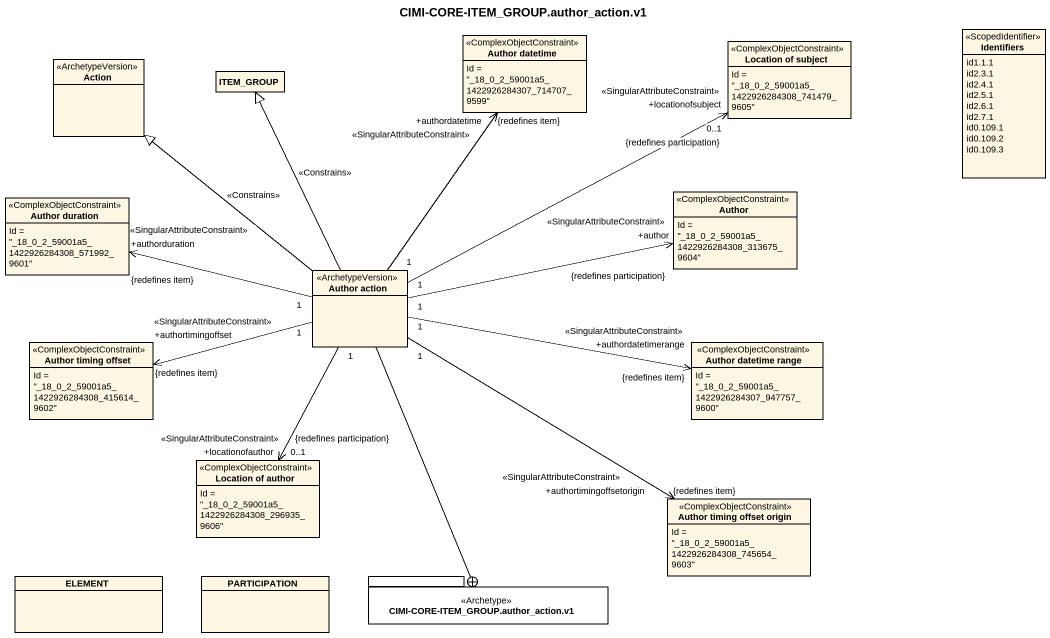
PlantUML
@startuml
title CIMI-CORE-ITEM_GROUP.author_action.v1
hide circle
hide empty members
class "Action" as Action_ <<ArchetypeVersion>>
class "Author datetime" as Author_datetime <<ComplexObjectConstraint>> {
  Id = "_18_0_2_59001a5_1422926284307_714707_9599"
}
class "Location of subject" as Location_of_subject <<ComplexObjectConstraint>> {
  Id = "_18_0_2_59001a5_1422926284308_741479_9605"
}
enum Identifiers <<ScopedIdentifier>> {
  id1.1.1
  id2.3.1
  id2.4.1
  id2.5.1
  id2.6.1
  id2.7.1
  id0.109.1
  id0.109.2
  id0.109.3
}
class ITEM_GROUP
class "Author duration" as Author_duration <<ComplexObjectConstraint>> {
  Id = "_18_0_2_59001a5_1422926284308_571992_9601"
}
class Author <<ComplexObjectConstraint>> {
  Id = "_18_0_2_59001a5_1422926284308_313675_9604"
}
class "Author action" as Author_action <<ArchetypeVersion>>
class "Author timing offset" as Author_timing_offset <<ComplexObjectConstraint>> {
  Id = "_18_0_2_59001a5_1422926284308_415614_9602"
}
class "Author datetime range" as Author_datetime_range <<ComplexObjectConstraint>> {
  Id = "_18_0_2_59001a5_1422926284307_947757_9600"
}
class "Location of author" as Location_of_author <<ComplexObjectConstraint>> {
  Id = "_18_0_2_59001a5_1422926284308_296935_9606"
}
class "Author timing offset origin" as Author_timing_offset_origin <<ComplexObjectConstraint>> {
  Id = "_18_0_2_59001a5_1422926284308_745654_9603"
}
class ELEMENT
class PARTICIPATION
package "CIMI-CORE-ITEM_GROUP.author_action.v1" as CIMI_CORE_ITEM_GROUP_author <<Archetype>> {
}
Author_datetime "+authordatetime\n<<SingularAttributeConstraint>>\n{redefines item}" <-- "1" Author_action
Location_of_subject "+locationofsubject\n<<SingularAttributeConstraint>>\n0..1\n{redefines participation}" <-left- "1" Author_action
Author_duration "+authorduration\n<<SingularAttributeConstraint>>\n{redefines item}" <-right- "1" Author_action
Author "+author\n<<SingularAttributeConstraint>>\n{redefines participation}" <-left- "1" Author_action
Author_action -up-|> Action_ : <<Constrains>>
Author_action -up-|> ITEM_GROUP : <<Constrains>>
Author_action --+ CIMI_CORE_ITEM_GROUP_author
Author_timing_offset "+authortimingoffset\n<<SingularAttributeConstraint>>\n{redefines item}" <-right- "1" Author_action
Author_datetime_range "+authordatetimerange\n<<SingularAttributeConstraint>>\n{redefines item}" <-left- "1" Author_action
Location_of_author "+locationofauthor\n<<SingularAttributeConstraint>>\n0..1\n{redefines participation}" <-up- "1" Author_action
Author_timing_offset_origin "+authortimingoffsetorigin\n<<SingularAttributeConstraint>>\n{redefines item}" <-up- "1" Author_action
@enduml
